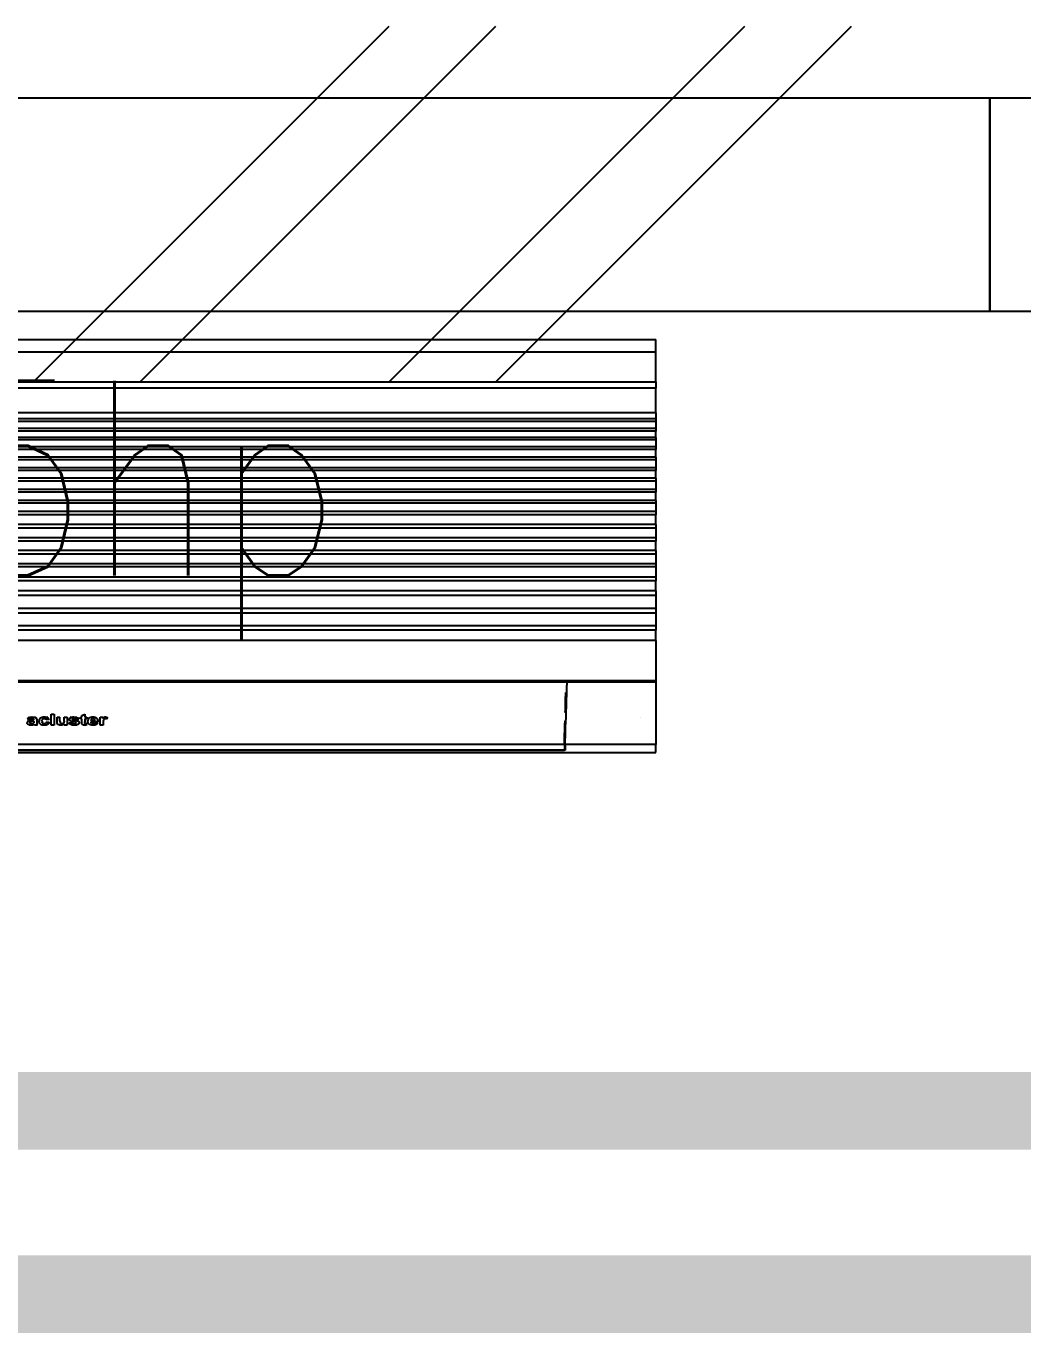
# Model space of a CAD drawing. Header units: inches. Extents: x -106706990 to 300603, y -86718466 to 1728185.
# Drawn here: x 44187 to 44887, y 39136 to 40055 of the extents above; entities that cross this region are included whole.
import ezdxf
from ezdxf.enums import TextEntityAlignment as Align

# ---------------------------------------------------------------- set-up
doc = ezdxf.new("R2010")
doc.units = ezdxf.units.IN
doc.header["$MEASUREMENT"] = 0
for name, color, linetype in [('A-ROOMSYM', 3, 'Continuous'), ('A-WALL', 1, 'Continuous'), ('A-WIN', 9, 'Continuous'), ('A-WLH', 7, 'Continuous'), ('Edges', 7, 'Continuous'), ('LAMP', 5, 'Continuous')]:
    doc.layers.add(name, color=color, linetype=linetype)
doc.styles.add('style1', font='romans.shx', dxfattribs={"height": 750})

# ---------------------------------------------------------------- blocks, each defined once
blk = doc.blocks.new('YBC 236')
at = {"layer": 'LAMP', "const_width": 54.6}
for points in [[(-134681.75, 193670.67), (-133371.43, 193670.67)], [(-134681.75, 193541.82), (-133371.43, 193541.82)]]:
    blk.add_lwpolyline(points, dxfattribs=at)
blk = doc.blocks.new('*U229')
at = {"layer": 'LAMP'}
blk.add_blockref('YBC 236', (134026.59, -193606.25, -5.46), dxfattribs=at)
blk = doc.blocks.new('*U230')
at = {"layer": 'LAMP', "color": 0, "linetype": 'ByBlock', "lineweight": -2, "transparency": 16777216}
blk.add_blockref('*U229', (0, 2000), dxfattribs=at)
blk = doc.blocks.new('air con')
at = {"layer": 'Edges'}
for p, q in [((71.402, 41.898), (152.402, 41.898)), ((152.402, 41.095), (152.402, 41.898)), ((71.402, 41.095), (152.402, 41.095)), ((152.402, 39.122), (152.402, 41.095)), ((71.402, 39.122), (152.402, 39.122)), ((152.402, 38.724), (71.402, 38.724)), ((152.402, 39.122), (152.402, 38.724)), ((152.402, 37.092), (152.402, 38.724)), ((152.402, 37.092), (71.402, 37.092)), ((152.402, 37.092), (152.402, 36.701)), ((152.402, 36.701), (71.402, 36.701)), ((152.402, 36.542), (71.402, 36.542)), ((152.402, 36.078), (71.402, 36.078)), ((152.402, 35.914), (71.402, 35.914)), ((152.402, 36.701), (152.402, 36.542)), ((152.402, 36.542), (152.402, 36.078)), ((152.402, 36.078), (152.402, 35.914)), ((152.402, 35.493), (152.402, 35.914)), ((152.402, 35.493), (71.402, 35.493)), ((152.402, 35.34), (71.402, 35.34)), ((152.402, 35.493), (152.402, 35.34)), ((152.402, 35.34), (152.402, 34.877)), ((152.402, 34.877), (71.402, 34.877)), ((152.402, 34.709), (71.402, 34.709)), ((152.402, 34.207), (71.402, 34.207)), ((152.402, 34.877), (152.402, 34.709)), ((152.402, 34.207), (152.402, 34.709)), ((152.402, 34.207), (152.402, 34.022)), ((152.402, 34.022), (71.402, 34.022)), ((152.402, 33.51), (71.402, 33.51)), ((152.402, 33.335), (71.402, 33.335)), ((152.402, 34.022), (152.402, 33.51)), ((152.402, 33.51), (152.402, 33.335)), ((152.402, 32.826), (152.402, 33.335)), ((152.402, 32.826), (71.402, 32.826)), ((152.402, 32.625), (71.402, 32.625)), ((152.402, 32.826), (152.402, 32.625)), ((152.402, 32.625), (152.402, 32.098)), ((152.402, 32.098), (71.402, 32.098)), ((152.402, 31.911), (71.402, 31.911)), ((152.402, 32.098), (152.402, 31.911)), ((152.402, 31.378), (152.402, 31.911)), ((152.402, 31.378), (71.402, 31.378)), ((152.402, 31.189), (71.402, 31.189)), ((152.402, 31.378), (152.402, 31.189)), ((152.402, 31.189), (152.402, 30.654)), ((152.402, 30.654), (71.402, 30.654)), ((152.402, 30.439), (71.402, 30.439)), ((152.402, 30.654), (152.402, 30.439)), ((152.402, 29.791), (152.402, 30.439)), ((152.402, 29.791), (71.402, 29.791)), ((152.402, 29.562), (71.402, 29.562)), ((152.402, 29.791), (152.402, 29.562)), ((152.402, 29.562), (152.402, 28.935)), ((152.402, 28.935), (71.402, 28.935)), ((152.402, 28.714), (71.402, 28.714)), ((152.402, 28.935), (152.402, 28.714)), ((152.402, 28.092), (152.402, 28.714)), ((152.402, 28.092), (71.402, 28.092)), ((152.402, 27.871), (71.402, 27.871)), ((152.402, 28.092), (152.402, 27.871)), ((152.402, 27.871), (152.402, 27.226)), ((152.402, 27.226), (71.402, 27.226)), ((152.402, 27.024), (71.402, 27.024)), ((152.402, 27.226), (152.402, 27.024)), ((152.402, 27.024), (152.402, 26.349)), ((152.402, 26.349), (71.402, 26.349)), ((152.402, 26.117), (71.402, 26.117)), ((152.402, 26.349), (152.402, 26.117)), ((152.402, 25.469), (152.402, 26.117)), ((152.402, 25.469), (71.402, 25.469)), ((152.402, 25.162), (71.402, 25.162)), ((152.402, 25.469), (152.402, 25.162)), ((152.402, 25.162), (152.402, 24.304)), ((152.402, 24.304), (71.402, 24.304)), ((152.402, 24.002), (71.402, 24.002)), ((152.402, 24.304), (152.402, 24.002)), ((152.402, 24.002), (152.402, 23.184)), ((152.402, 23.184), (71.402, 23.184)), ((152.402, 23.184), (152.402, 22.883)), ((152.402, 22.883), (71.402, 22.883)), ((152.402, 22.213), (152.402, 22.883)), ((152.402, 22.213), (71.402, 22.213)), ((152.402, 22.213), (152.402, 19.568)), ((152.402, 19.568), (71.402, 19.568)), ((152.402, 19.493), (71.402, 19.493)), ((146.514, 18.752), (146.516, 18.813)), ((146.575, 18.687), (146.588, 19.085)), ((146.588, 19.085), (146.601, 19.493)), ((152.402, 19.568), (152.402, 19.493)), ((152.402, 19.493), (152.402, 15.42)), ((146.484, 17.685), (146.494, 18.035)), ((146.494, 18.035), (146.504, 18.391)), ((146.504, 18.391), (146.514, 18.752)), ((146.55, 17.923), (146.562, 18.299)), ((146.562, 18.299), (146.575, 18.687)), ((111.357, 17.136), (111.318, 17.07)), ((111.318, 17.07), (111.357, 17.129)), ((111.384, 17.161), (111.357, 17.136)), ((111.357, 17.129), (111.384, 17.154)), ((111.357, 17.136), (111.357, 17.129)), ((111.417, 17.181), (111.384, 17.161)), ((111.384, 17.154), (111.417, 17.175)), ((111.384, 17.161), (111.384, 17.154)), ((111.417, 17.181), (111.456, 17.197)), ((111.417, 17.175), (111.456, 17.19)), ((111.417, 17.181), (111.417, 17.175)), ((111.456, 17.197), (111.504, 17.208)), ((111.456, 17.19), (111.504, 17.202)), ((111.456, 17.197), (111.456, 17.19)), ((111.504, 17.208), (111.626, 17.217)), ((111.504, 17.202), (111.626, 17.211)), ((111.504, 17.208), (111.504, 17.202)), ((111.534, 17.091), (111.509, 17.072)), ((111.568, 17.102), (111.534, 17.091)), ((111.613, 17.106), (111.568, 17.102)), ((111.675, 17.102), (111.613, 17.106)), ((111.626, 17.217), (111.736, 17.212)), ((111.626, 17.211), (111.736, 17.205)), ((111.714, 17.089), (111.675, 17.102)), ((111.736, 17.212), (111.814, 17.196)), ((111.736, 17.205), (111.814, 17.189)), ((111.814, 17.196), (111.814, 17.189)), ((111.814, 17.196), (111.866, 17.171)), ((111.814, 17.189), (111.866, 17.164)), ((111.866, 17.171), (111.866, 17.164)), ((111.866, 17.171), (111.901, 17.141)), ((111.866, 17.164), (111.901, 17.134)), ((111.901, 17.141), (111.901, 17.134)), ((111.905, 17.131), (111.901, 17.141)), ((111.901, 17.134), (111.905, 17.131)), ((111.92, 17.093), (111.905, 17.131)), ((111.92, 17.087), (111.92, 17.093)), ((112.102, 17.073), (112.123, 17.1)), ((112.163, 17.146), (112.123, 17.107)), ((112.123, 17.1), (112.163, 17.139)), ((112.123, 17.107), (112.123, 17.1)), ((112.214, 17.177), (112.163, 17.146)), ((112.163, 17.139), (112.214, 17.17)), ((112.163, 17.146), (112.163, 17.139)), ((112.214, 17.177), (112.273, 17.2)), ((112.214, 17.17), (112.273, 17.193)), ((112.214, 17.177), (112.214, 17.17)), ((112.273, 17.2), (112.34, 17.213)), ((112.273, 17.193), (112.34, 17.206)), ((112.273, 17.2), (112.273, 17.193)), ((112.355, 17.094), (112.306, 17.068)), ((112.34, 17.213), (112.415, 17.217)), ((112.34, 17.213), (112.34, 17.206)), ((112.34, 17.206), (112.415, 17.211)), ((112.418, 17.103), (112.355, 17.094)), ((112.415, 17.217), (112.477, 17.215)), ((112.415, 17.217), (112.415, 17.211)), ((112.415, 17.211), (112.477, 17.208)), ((112.466, 17.098), (112.418, 17.103)), ((112.504, 17.082), (112.466, 17.098)), ((112.477, 17.215), (112.532, 17.207)), ((112.477, 17.215), (112.477, 17.208)), ((112.477, 17.208), (112.532, 17.2)), ((112.532, 17.207), (112.581, 17.195)), ((112.532, 17.207), (112.532, 17.2)), ((112.532, 17.2), (112.581, 17.188)), ((112.581, 17.195), (112.581, 17.188)), ((112.622, 17.177), (112.581, 17.195)), ((112.581, 17.188), (112.622, 17.17)), ((112.622, 17.177), (112.622, 17.17)), ((112.622, 17.177), (112.658, 17.154)), ((112.622, 17.17), (112.658, 17.147)), ((112.658, 17.154), (112.658, 17.147)), ((112.658, 17.154), (112.688, 17.125)), ((112.658, 17.147), (112.688, 17.119)), ((112.688, 17.125), (112.688, 17.119)), ((112.713, 17.092), (112.688, 17.119)), ((112.713, 17.092), (112.713, 17.085)), ((112.876, 17.402), (113.064, 17.402)), ((112.876, 17.402), (112.876, 17.396)), ((112.876, 17.396), (113.064, 17.396)), ((112.876, 16.682), (112.876, 17.396)), ((113.064, 17.402), (113.064, 17.396)), ((113.064, 17.396), (113.064, 16.682)), ((113.253, 17.206), (113.442, 17.206)), ((113.253, 17.206), (113.253, 17.199)), ((113.253, 17.199), (113.442, 17.199)), ((113.253, 16.872), (113.253, 17.199)), ((113.442, 17.206), (113.442, 17.199)), ((113.442, 16.961), (113.442, 17.199)), ((113.713, 17.206), (113.901, 17.206)), ((113.713, 17.206), (113.713, 17.199)), ((113.713, 17.199), (113.901, 17.199)), ((113.713, 16.981), (113.713, 17.199)), ((113.901, 17.206), (113.901, 17.199)), ((113.901, 17.199), (113.901, 16.682)), ((114.061, 17.091), (114.074, 17.114)), ((114.061, 17.091), (114.061, 17.084)), ((114.096, 17.146), (114.074, 17.121)), ((114.074, 17.114), (114.097, 17.141)), ((114.074, 17.121), (114.074, 17.114)), ((114.096, 17.146), (114.107, 17.155)), ((114.096, 17.146), (114.097, 17.141)), ((114.097, 17.141), (114.129, 17.165)), ((114.107, 17.155), (114.129, 17.172)), ((114.171, 17.192), (114.129, 17.172)), ((114.129, 17.165), (114.171, 17.185)), ((114.129, 17.172), (114.129, 17.165)), ((114.171, 17.192), (114.222, 17.206)), ((114.171, 17.185), (114.222, 17.199)), ((114.171, 17.192), (114.171, 17.185)), ((114.222, 17.206), (114.284, 17.215)), ((114.222, 17.199), (114.284, 17.208)), ((114.222, 17.206), (114.222, 17.199)), ((114.253, 17.097), (114.236, 17.085)), ((114.295, 17.108), (114.253, 17.097)), ((114.284, 17.215), (114.356, 17.217)), ((114.284, 17.215), (114.284, 17.208)), ((114.284, 17.208), (114.356, 17.211)), ((114.359, 17.112), (114.295, 17.108)), ((114.356, 17.217), (114.483, 17.209)), ((114.356, 17.211), (114.483, 17.202)), ((114.411, 17.108), (114.359, 17.112)), ((114.45, 17.096), (114.411, 17.108)), ((114.477, 17.077), (114.45, 17.096)), ((114.483, 17.209), (114.533, 17.198)), ((114.483, 17.202), (114.533, 17.191)), ((114.533, 17.198), (114.573, 17.183)), ((114.533, 17.198), (114.533, 17.191)), ((114.533, 17.191), (114.573, 17.176)), ((114.573, 17.183), (114.573, 17.176)), ((114.573, 17.183), (114.606, 17.163)), ((114.573, 17.176), (114.606, 17.157)), ((114.606, 17.163), (114.606, 17.157)), ((114.626, 17.146), (114.606, 17.163)), ((114.606, 17.157), (114.633, 17.133)), ((114.626, 17.146), (114.633, 17.14)), ((114.633, 17.14), (114.633, 17.133)), ((114.671, 17.08), (114.633, 17.14)), ((114.633, 17.133), (114.671, 17.08)), ((114.782, 17.206), (114.869, 17.206)), ((114.782, 17.206), (114.782, 17.199)), ((114.782, 17.199), (114.869, 17.199)), ((114.782, 17.09), (114.782, 17.199)), ((114.869, 17.308), (115.058, 17.388)), ((114.869, 17.302), (115.058, 17.381)), ((114.869, 17.308), (114.869, 17.302)), ((114.869, 17.206), (114.869, 17.302)), ((114.869, 17.206), (114.869, 17.199)), ((115.058, 17.388), (115.058, 17.381)), ((115.058, 17.381), (115.058, 17.206)), ((115.058, 17.206), (115.187, 17.206)), ((115.058, 17.206), (115.058, 17.199)), ((115.058, 17.199), (115.187, 17.199)), ((115.187, 17.206), (115.187, 17.199)), ((115.187, 17.199), (115.187, 17.09)), ((115.299, 17.08), (115.315, 17.098)), ((115.355, 17.145), (115.315, 17.105)), ((115.315, 17.098), (115.355, 17.138)), ((115.315, 17.105), (115.315, 17.098)), ((115.404, 17.176), (115.355, 17.145)), ((115.355, 17.138), (115.404, 17.17)), ((115.355, 17.145), (115.355, 17.138)), ((115.404, 17.176), (115.46, 17.199)), ((115.404, 17.17), (115.46, 17.192)), ((115.404, 17.176), (115.404, 17.17)), ((115.46, 17.199), (115.522, 17.213)), ((115.46, 17.192), (115.522, 17.206)), ((115.46, 17.199), (115.46, 17.192)), ((115.544, 17.098), (115.499, 17.073)), ((115.522, 17.213), (115.589, 17.217)), ((115.522, 17.213), (115.522, 17.206)), ((115.522, 17.206), (115.589, 17.211)), ((115.601, 17.106), (115.544, 17.098)), ((115.589, 17.217), (115.664, 17.213)), ((115.589, 17.217), (115.589, 17.211)), ((115.589, 17.211), (115.664, 17.206)), ((115.654, 17.098), (115.601, 17.106)), ((115.699, 17.075), (115.654, 17.098)), ((115.664, 17.213), (115.731, 17.198)), ((115.664, 17.213), (115.664, 17.206)), ((115.664, 17.206), (115.731, 17.191)), ((115.731, 17.198), (115.731, 17.191)), ((115.731, 17.198), (115.79, 17.175)), ((115.731, 17.191), (115.79, 17.168)), ((115.79, 17.175), (115.79, 17.168)), ((115.79, 17.175), (115.84, 17.141)), ((115.79, 17.168), (115.84, 17.134)), ((115.84, 17.141), (115.84, 17.134)), ((115.88, 17.098), (115.84, 17.141)), ((115.84, 17.134), (115.88, 17.091)), ((115.88, 17.098), (115.88, 17.091)), ((115.888, 17.082), (115.88, 17.091)), ((116.073, 17.206), (116.248, 17.206)), ((116.073, 17.206), (116.073, 17.199)), ((116.073, 17.199), (116.248, 17.199)), ((116.073, 16.682), (116.073, 17.199)), ((116.248, 17.206), (116.248, 17.199)), ((116.248, 17.199), (116.253, 17.137)), ((116.248, 17.125), (116.291, 17.169)), ((116.248, 17.132), (116.253, 17.137)), ((116.248, 17.132), (116.248, 17.125)), ((116.291, 17.175), (116.253, 17.137)), ((116.291, 17.175), (116.329, 17.201)), ((116.291, 17.169), (116.329, 17.194)), ((116.291, 17.175), (116.291, 17.169)), ((116.329, 17.201), (116.368, 17.213)), ((116.329, 17.194), (116.368, 17.206)), ((116.329, 17.201), (116.329, 17.194)), ((116.368, 17.213), (116.411, 17.217)), ((116.368, 17.213), (116.368, 17.206)), ((116.368, 17.206), (116.411, 17.211)), ((116.411, 17.217), (116.474, 17.211)), ((116.411, 17.217), (116.411, 17.211)), ((116.411, 17.211), (116.474, 17.204)), ((116.474, 17.211), (116.535, 17.192)), ((116.474, 17.211), (116.474, 17.204)), ((116.474, 17.204), (116.535, 17.185)), ((116.535, 17.185), (116.477, 17.065)), ((116.535, 17.192), (116.535, 17.185)), ((146.479, 17.503), (146.484, 17.685)), ((146.516, 16.869), (146.527, 17.206)), ((146.527, 17.206), (146.538, 17.558)), ((146.538, 17.558), (146.55, 17.923)), ((151.402, 17.184), (151.402, 17.175)), ((111.305, 16.871), (111.298, 16.83)), ((111.298, 16.83), (111.298, 16.823)), ((111.302, 16.791), (111.298, 16.823)), ((111.314, 16.762), (111.302, 16.791)), ((111.321, 16.898), (111.305, 16.871)), ((111.334, 16.737), (111.314, 16.762)), ((111.318, 17.07), (111.318, 17.063)), ((111.489, 17.041), (111.318, 17.063)), ((111.321, 16.898), (111.327, 16.901)), ((111.362, 16.938), (111.327, 16.908)), ((111.327, 16.901), (111.362, 16.931)), ((111.327, 16.908), (111.327, 16.901)), ((111.362, 16.713), (111.334, 16.737)), ((111.362, 16.938), (111.408, 16.961)), ((111.362, 16.931), (111.408, 16.954)), ((111.362, 16.938), (111.362, 16.931)), ((111.396, 16.694), (111.362, 16.713)), ((111.437, 16.681), (111.396, 16.694)), ((111.408, 16.961), (111.471, 16.978)), ((111.408, 16.954), (111.471, 16.971)), ((111.408, 16.961), (111.408, 16.954)), ((111.483, 16.673), (111.437, 16.681)), ((111.558, 16.992), (111.471, 16.978)), ((111.471, 16.971), (111.558, 16.986)), ((111.471, 16.978), (111.471, 16.971)), ((111.535, 16.67), (111.483, 16.673)), ((111.487, 16.837), (111.496, 16.864)), ((111.494, 16.817), (111.487, 16.837)), ((111.509, 17.072), (111.489, 17.041)), ((111.516, 16.794), (111.494, 16.817)), ((111.494, 16.817), (111.494, 16.81)), ((111.494, 16.81), (111.516, 16.787)), ((111.523, 16.885), (111.496, 16.864)), ((111.516, 16.794), (111.55, 16.779)), ((111.516, 16.794), (111.516, 16.787)), ((111.516, 16.787), (111.55, 16.772)), ((111.561, 16.897), (111.523, 16.885)), ((111.595, 16.674), (111.535, 16.67)), ((111.55, 16.779), (111.591, 16.773)), ((111.55, 16.779), (111.55, 16.772)), ((111.55, 16.772), (111.591, 16.767)), ((111.67, 17.01), (111.558, 16.992)), ((111.558, 16.986), (111.67, 17.003)), ((111.626, 16.909), (111.561, 16.897)), ((111.591, 16.773), (111.641, 16.779)), ((111.591, 16.767), (111.641, 16.773)), ((111.591, 16.773), (111.591, 16.767)), ((111.652, 16.687), (111.595, 16.674)), ((111.741, 16.93), (111.626, 16.909)), ((111.641, 16.779), (111.688, 16.798)), ((111.641, 16.773), (111.688, 16.791)), ((111.641, 16.779), (111.641, 16.773)), ((111.706, 16.708), (111.652, 16.687)), ((111.67, 17.01), (111.741, 17.026)), ((111.67, 17.003), (111.741, 17.019)), ((111.688, 16.798), (111.717, 16.818)), ((111.688, 16.791), (111.717, 16.811)), ((111.688, 16.798), (111.688, 16.791)), ((111.756, 16.738), (111.706, 16.708)), ((111.734, 17.067), (111.714, 17.089)), ((111.717, 16.818), (111.733, 16.836)), ((111.717, 16.818), (111.717, 16.811)), ((111.741, 16.91), (111.733, 16.843)), ((111.733, 16.843), (111.733, 16.836)), ((111.741, 17.033), (111.734, 17.067)), ((111.741, 17.026), (111.741, 17.033)), ((111.741, 17.026), (111.741, 17.019)), ((111.741, 16.91), (111.741, 16.93)), ((111.762, 16.722), (111.756, 16.738)), ((111.78, 16.682), (111.762, 16.722)), ((111.967, 16.682), (111.78, 16.682)), ((111.921, 17.071), (111.92, 17.087)), ((111.921, 17.071), (111.925, 17.028)), ((111.926, 17.016), (111.924, 16.858)), ((111.924, 16.858), (111.933, 16.758)), ((111.926, 17.016), (111.925, 17.028)), ((111.933, 16.751), (111.933, 16.758)), ((111.967, 16.689), (111.933, 16.751)), ((111.967, 16.689), (111.967, 16.682)), ((112.075, 16.997), (112.07, 16.947)), ((112.07, 16.947), (112.07, 16.94)), ((112.076, 16.88), (112.07, 16.94)), ((112.075, 16.997), (112.076, 17)), ((112.076, 17.006), (112.079, 17.017)), ((112.076, 17.006), (112.076, 17)), ((112.093, 16.827), (112.076, 16.88)), ((112.09, 17.051), (112.079, 17.017)), ((112.09, 17.051), (112.093, 17.054)), ((112.093, 17.06), (112.097, 17.067)), ((112.093, 17.06), (112.093, 17.054)), ((112.122, 16.781), (112.093, 16.827)), ((112.097, 17.067), (112.102, 17.073)), ((112.163, 16.742), (112.122, 16.781)), ((112.213, 16.71), (112.163, 16.742)), ((112.272, 16.688), (112.213, 16.71)), ((112.264, 16.95), (112.274, 17.02)), ((112.267, 16.936), (112.264, 16.95)), ((112.267, 16.936), (112.275, 16.878)), ((112.338, 16.675), (112.272, 16.688)), ((112.287, 17.047), (112.274, 17.02)), ((112.275, 16.872), (112.275, 16.878)), ((112.281, 16.863), (112.275, 16.878)), ((112.275, 16.872), (112.281, 16.863)), ((112.281, 16.863), (112.288, 16.849)), ((112.306, 17.068), (112.287, 17.047)), ((112.307, 16.826), (112.288, 16.849)), ((112.288, 16.849), (112.288, 16.842)), ((112.288, 16.842), (112.307, 16.82)), ((112.307, 16.826), (112.356, 16.798)), ((112.307, 16.826), (112.307, 16.82)), ((112.307, 16.82), (112.356, 16.791)), ((112.412, 16.67), (112.338, 16.675)), ((112.356, 16.798), (112.421, 16.788)), ((112.356, 16.798), (112.356, 16.791)), ((112.356, 16.791), (112.421, 16.782)), ((112.477, 16.673), (112.412, 16.67)), ((112.421, 16.788), (112.47, 16.794)), ((112.421, 16.788), (112.421, 16.782)), ((112.421, 16.782), (112.47, 16.787)), ((112.47, 16.794), (112.509, 16.811)), ((112.47, 16.787), (112.509, 16.804)), ((112.47, 16.794), (112.47, 16.787)), ((112.536, 16.682), (112.477, 16.673)), ((112.532, 17.057), (112.504, 17.082)), ((112.509, 16.811), (112.538, 16.841)), ((112.509, 16.804), (112.538, 16.834)), ((112.509, 16.811), (112.509, 16.804)), ((112.547, 17.022), (112.532, 17.057)), ((112.587, 16.697), (112.536, 16.682)), ((112.552, 16.874), (112.538, 16.841)), ((112.538, 16.841), (112.538, 16.834)), ((112.733, 17.046), (112.547, 17.022)), ((112.552, 16.874), (112.557, 16.88)), ((112.556, 16.884), (112.557, 16.887)), ((112.557, 16.88), (112.556, 16.884)), ((112.557, 16.887), (112.557, 16.88)), ((112.557, 16.887), (112.742, 16.864)), ((112.557, 16.88), (112.742, 16.857)), ((112.631, 16.717), (112.587, 16.697)), ((112.669, 16.744), (112.631, 16.717)), ((112.7, 16.776), (112.669, 16.744)), ((112.724, 16.814), (112.7, 16.776)), ((112.723, 17.073), (112.713, 17.085)), ((112.728, 17.062), (112.723, 17.073)), ((112.742, 16.857), (112.724, 16.814)), ((112.733, 17.053), (112.728, 17.062)), ((112.733, 17.053), (112.733, 17.046)), ((112.742, 16.864), (112.742, 16.857)), ((113.064, 16.682), (112.876, 16.682)), ((113.26, 16.807), (113.253, 16.872)), ((113.279, 16.757), (113.26, 16.807)), ((113.312, 16.72), (113.279, 16.757)), ((113.361, 16.693), (113.312, 16.72)), ((113.422, 16.676), (113.361, 16.693)), ((113.49, 16.67), (113.422, 16.676)), ((113.442, 16.948), (113.442, 16.961)), ((113.442, 16.948), (113.444, 16.88)), ((113.444, 16.88), (113.452, 16.834)), ((113.452, 16.834), (113.452, 16.828)), ((113.467, 16.812), (113.452, 16.828)), ((113.467, 16.812), (113.49, 16.796)), ((113.467, 16.812), (113.467, 16.806)), ((113.467, 16.806), (113.49, 16.789)), ((113.49, 16.796), (113.521, 16.785)), ((113.49, 16.796), (113.49, 16.789)), ((113.49, 16.789), (113.521, 16.778)), ((113.559, 16.676), (113.49, 16.67)), ((113.521, 16.785), (113.56, 16.781)), ((113.521, 16.785), (113.521, 16.778)), ((113.521, 16.778), (113.56, 16.774)), ((113.624, 16.694), (113.559, 16.676)), ((113.56, 16.781), (113.605, 16.786)), ((113.56, 16.781), (113.56, 16.774)), ((113.56, 16.774), (113.605, 16.779)), ((113.605, 16.786), (113.646, 16.8)), ((113.605, 16.779), (113.646, 16.794)), ((113.605, 16.786), (113.605, 16.779)), ((113.681, 16.722), (113.624, 16.694)), ((113.646, 16.8), (113.678, 16.822)), ((113.646, 16.794), (113.678, 16.815)), ((113.646, 16.8), (113.646, 16.794)), ((113.678, 16.822), (113.699, 16.841)), ((113.678, 16.822), (113.678, 16.815)), ((113.726, 16.759), (113.681, 16.722)), ((113.706, 16.883), (113.699, 16.848)), ((113.699, 16.848), (113.699, 16.841)), ((113.706, 16.883), (113.708, 16.893)), ((113.706, 16.883), (113.709, 16.89)), ((113.708, 16.893), (113.709, 16.897)), ((113.709, 16.89), (113.708, 16.893)), ((113.711, 16.945), (113.709, 16.897)), ((113.711, 16.945), (113.713, 16.981)), ((113.726, 16.682), (113.726, 16.759)), ((113.901, 16.682), (113.726, 16.682)), ((114.03, 16.836), (114.219, 16.857)), ((114.03, 16.829), (114.219, 16.85)), ((114.03, 16.836), (114.03, 16.829)), ((114.047, 16.794), (114.03, 16.829)), ((114.071, 16.763), (114.047, 16.794)), ((114.056, 17.057), (114.057, 17.066)), ((114.056, 17.057), (114.056, 17.052)), ((114.061, 17.017), (114.056, 17.052)), ((114.057, 17.066), (114.059, 17.077)), ((114.059, 17.077), (114.061, 17.084)), ((114.077, 16.985), (114.061, 17.017)), ((114.102, 16.736), (114.071, 16.763)), ((114.104, 16.958), (114.077, 16.985)), ((114.141, 16.713), (114.102, 16.736)), ((114.141, 16.935), (114.104, 16.958)), ((114.243, 16.904), (114.141, 16.935)), ((114.187, 16.694), (114.141, 16.713)), ((114.241, 16.681), (114.187, 16.694)), ((114.219, 16.857), (114.219, 16.85)), ((114.237, 16.822), (114.219, 16.85)), ((114.232, 17.073), (114.231, 17.069)), ((114.231, 17.069), (114.234, 17.066)), ((114.236, 17.085), (114.232, 17.073)), ((114.234, 17.066), (114.232, 17.073)), ((114.236, 17.063), (114.234, 17.066)), ((114.236, 17.063), (114.236, 17.056)), ((114.25, 17.051), (114.236, 17.063)), ((114.236, 17.056), (114.25, 17.045)), ((114.237, 16.822), (114.268, 16.797)), ((114.237, 16.822), (114.237, 16.815)), ((114.237, 16.815), (114.268, 16.79)), ((114.302, 16.673), (114.241, 16.681)), ((114.43, 16.869), (114.243, 16.904)), ((114.25, 17.051), (114.25, 17.045)), ((114.25, 17.051), (114.307, 17.035)), ((114.25, 17.045), (114.307, 17.028)), ((114.268, 16.797), (114.312, 16.781)), ((114.268, 16.797), (114.268, 16.79)), ((114.268, 16.79), (114.312, 16.774)), ((114.371, 16.67), (114.302, 16.673)), ((114.307, 17.035), (114.426, 17.013)), ((114.307, 17.028), (114.426, 17.006)), ((114.312, 16.781), (114.371, 16.776)), ((114.312, 16.781), (114.312, 16.774)), ((114.312, 16.774), (114.371, 16.769)), ((114.371, 16.776), (114.435, 16.781)), ((114.371, 16.776), (114.371, 16.769)), ((114.371, 16.769), (114.435, 16.774)), ((114.446, 16.673), (114.371, 16.67)), ((114.426, 17.013), (114.554, 16.985)), ((114.426, 17.006), (114.554, 16.978)), ((114.493, 16.851), (114.43, 16.869)), ((114.435, 16.781), (114.481, 16.795)), ((114.435, 16.774), (114.481, 16.788)), ((114.435, 16.781), (114.435, 16.774)), ((114.512, 16.683), (114.446, 16.673)), ((114.493, 17.05), (114.477, 17.077)), ((114.481, 16.795), (114.5, 16.811)), ((114.481, 16.788), (114.5, 16.804)), ((114.481, 16.795), (114.481, 16.788)), ((114.671, 17.074), (114.493, 17.05)), ((114.503, 16.839), (114.493, 16.851)), ((114.5, 16.811), (114.506, 16.825)), ((114.5, 16.811), (114.5, 16.804)), ((114.506, 16.825), (114.503, 16.839)), ((114.568, 16.699), (114.512, 16.683)), ((114.554, 16.985), (114.636, 16.952)), ((114.554, 16.978), (114.636, 16.945)), ((114.613, 16.721), (114.568, 16.699)), ((114.649, 16.748), (114.613, 16.721)), ((114.636, 16.952), (114.636, 16.945)), ((114.636, 16.952), (114.643, 16.947)), ((114.636, 16.945), (114.662, 16.925)), ((114.643, 16.947), (114.652, 16.94)), ((114.675, 16.777), (114.649, 16.748)), ((114.652, 16.94), (114.662, 16.932)), ((114.662, 16.932), (114.662, 16.925)), ((114.67, 16.922), (114.662, 16.925)), ((114.68, 16.908), (114.67, 16.922)), ((114.671, 17.08), (114.671, 17.074)), ((114.69, 16.809), (114.675, 16.777)), ((114.684, 16.9), (114.68, 16.908)), ((114.68, 16.908), (114.68, 16.901)), ((114.68, 16.901), (114.684, 16.9)), ((114.684, 16.9), (114.691, 16.881)), ((114.695, 16.843), (114.69, 16.809)), ((114.691, 16.881), (114.695, 16.85)), ((114.695, 16.85), (114.695, 16.843)), ((114.869, 17.09), (114.782, 17.09)), ((114.869, 16.864), (114.869, 17.09)), ((114.875, 16.768), (114.869, 16.864)), ((114.885, 16.738), (114.875, 16.768)), ((114.901, 16.715), (114.885, 16.738)), ((114.926, 16.697), (114.901, 16.715)), ((114.961, 16.683), (114.926, 16.697)), ((115.005, 16.673), (114.961, 16.683)), ((115.053, 16.67), (115.005, 16.673)), ((115.132, 16.675), (115.053, 16.67)), ((115.187, 17.09), (115.058, 17.09)), ((115.058, 17.09), (115.058, 16.888)), ((115.058, 16.885), (115.058, 16.888)), ((115.058, 16.888), (115.058, 16.881)), ((115.058, 16.885), (115.058, 16.881)), ((115.058, 16.881), (115.058, 16.879)), ((115.062, 16.815), (115.058, 16.879)), ((115.078, 16.797), (115.062, 16.815)), ((115.062, 16.815), (115.062, 16.808)), ((115.062, 16.808), (115.078, 16.79)), ((115.078, 16.797), (115.11, 16.79)), ((115.078, 16.797), (115.078, 16.79)), ((115.078, 16.79), (115.11, 16.784)), ((115.11, 16.79), (115.186, 16.804)), ((115.11, 16.784), (115.186, 16.797)), ((115.11, 16.79), (115.11, 16.784)), ((115.202, 16.691), (115.132, 16.675)), ((115.186, 16.804), (115.186, 16.797)), ((115.202, 16.697), (115.186, 16.797)), ((115.202, 16.697), (115.202, 16.691)), ((115.264, 16.955), (115.263, 16.943)), ((115.263, 16.936), (115.263, 16.943)), ((115.267, 16.885), (115.263, 16.936)), ((115.264, 16.955), (115.268, 16.997)), ((115.28, 16.838), (115.267, 16.885)), ((115.286, 17.058), (115.268, 17.004)), ((115.268, 17.004), (115.268, 16.997)), ((115.268, 17), (115.268, 17.004)), ((115.268, 16.997), (115.268, 17)), ((115.302, 16.796), (115.28, 16.838)), ((115.299, 17.08), (115.286, 17.058)), ((115.333, 16.758), (115.302, 16.796)), ((115.384, 16.72), (115.333, 16.758)), ((115.446, 16.692), (115.384, 16.72)), ((115.521, 16.676), (115.446, 16.692)), ((115.928, 16.901), (115.457, 16.901)), ((115.457, 16.901), (115.468, 16.854)), ((115.46, 16.992), (115.459, 16.985)), ((115.459, 16.985), (115.741, 16.985)), ((115.469, 17.035), (115.46, 16.992)), ((115.46, 16.992), (115.739, 16.992)), ((115.468, 16.854), (115.468, 16.847)), ((115.501, 16.813), (115.468, 16.847)), ((115.499, 17.073), (115.469, 17.035)), ((115.501, 16.813), (115.55, 16.788)), ((115.501, 16.813), (115.501, 16.806)), ((115.501, 16.806), (115.55, 16.781)), ((115.608, 16.67), (115.521, 16.676)), ((115.55, 16.788), (115.61, 16.779)), ((115.55, 16.788), (115.55, 16.781)), ((115.55, 16.781), (115.61, 16.772)), ((115.716, 16.68), (115.608, 16.67)), ((115.61, 16.779), (115.651, 16.784)), ((115.61, 16.779), (115.61, 16.772)), ((115.61, 16.772), (115.651, 16.777)), ((115.651, 16.784), (115.684, 16.797)), ((115.651, 16.777), (115.684, 16.79)), ((115.651, 16.784), (115.651, 16.777)), ((115.684, 16.797), (115.711, 16.82)), ((115.684, 16.79), (115.711, 16.813)), ((115.684, 16.797), (115.684, 16.79)), ((115.729, 17.037), (115.699, 17.075)), ((115.711, 16.82), (115.73, 16.846)), ((115.711, 16.82), (115.711, 16.813)), ((115.762, 16.692), (115.716, 16.68)), ((115.739, 16.992), (115.729, 17.037)), ((115.73, 16.853), (115.918, 16.83)), ((115.73, 16.853), (115.73, 16.846)), ((115.73, 16.846), (115.918, 16.823)), ((115.741, 16.985), (115.739, 16.992)), ((115.803, 16.709), (115.762, 16.692)), ((115.84, 16.731), (115.803, 16.709)), ((115.871, 16.757), (115.84, 16.731)), ((115.918, 16.823), (115.871, 16.757)), ((115.888, 17.082), (115.903, 17.053)), ((115.908, 17.043), (115.903, 17.053)), ((115.908, 17.038), (115.908, 17.043)), ((115.911, 17.033), (115.908, 17.038)), ((115.911, 17.033), (115.924, 16.981)), ((115.918, 16.83), (115.918, 16.823)), ((115.924, 16.974), (115.924, 16.981)), ((115.925, 16.959), (115.924, 16.974)), ((115.925, 16.959), (115.928, 16.908)), ((115.928, 16.901), (115.928, 16.908)), ((116.262, 16.682), (116.073, 16.682)), ((116.266, 16.951), (116.262, 16.841)), ((116.262, 16.841), (116.262, 16.682)), ((116.278, 17.015), (116.266, 16.951)), ((116.296, 17.05), (116.278, 17.015)), ((116.321, 17.072), (116.296, 17.05)), ((116.351, 17.084), (116.321, 17.072)), ((116.388, 17.088), (116.351, 17.084)), ((116.431, 17.082), (116.388, 17.088)), ((116.477, 17.065), (116.431, 17.082)), ((146.438, 16.032), (146.447, 16.349)), ((146.447, 16.349), (146.456, 16.673)), ((146.456, 16.673), (146.464, 16.956)), ((146.486, 15.948), (146.495, 16.239)), ((146.495, 16.239), (146.505, 16.546)), ((146.505, 16.546), (146.516, 16.869)), ((146.421, 15.42), (76.921, 15.42)), ((146.421, 15.42), (146.429, 15.722)), ((146.468, 15.42), (146.421, 15.42)), ((146.421, 15.42), (146.421, 15.051)), ((146.429, 15.722), (146.438, 16.032)), ((146.468, 15.42), (146.477, 15.675)), ((152.402, 15.42), (146.468, 15.42)), ((146.468, 15.42), (146.468, 15.051)), ((146.477, 15.675), (146.486, 15.948)), ((152.402, 14.898), (152.402, 15.42)), ((71.402, 14.898), (152.402, 14.898)), ((146.421, 15.051), (76.921, 15.051)), ((146.421, 15.012), (76.921, 15.012)), ((146.468, 15.051), (146.421, 15.051)), ((146.421, 15.051), (146.421, 15.012))]:
    blk.add_line(p, q, dxfattribs=at)

msp = doc.modelspace()

# ---------------------------------------------------------------- linework, layer by layer
at = {"layer": 'A-WALL', "color": 8}
for p, q in [((43963.78, 40004.43), (44863.78, 40004.43)), ((44863.78, 40004.43), (44863.78, 39854.43)), ((44863.78, 39854.43), (43963.78, 39854.43))]:
    msp.add_line(p, q, dxfattribs=at)
at = {"layer": 'A-WIN', "color": 8, "linetype": 'Continuous'}
msp.add_lwpolyline([(44913.78, 39854.43), (44863.78, 39854.43), (44863.78, 40004.43), (44913.78, 40004.43)], close=True, dxfattribs=at)
at = {"layer": 'A-WLH', "color": 8}
for p, q in [((44191.71, 39804.93), (44441.71, 40054.93)), ((44266.71, 39804.93), (44516.71, 40054.93)), ((44441.71, 39804.93), (44691.71, 40054.93)), ((44516.71, 39804.93), (44766.71, 40054.93))]:
    msp.add_line(p, q, dxfattribs=at)

# ---------------------------------------------------------------- block references
at = {"xscale": 10.74849191040555, "yscale": 10.74849191040555, "zscale": 10.74849191040555}
msp.add_blockref('air con', (42991.01, 39384.33), dxfattribs=at)
at = {"layer": 'LAMP', "color": 0}
msp.add_blockref('*U230', (44341.95, 37228.19, 5.46), dxfattribs=at)

# ---------------------------------------------------------------- texts
at = {"layer": 'A-ROOMSYM', "color": 8, "style": 'style1', "width": 0.8}
msp.add_text('1.5hp', height=136.879, dxfattribs=at).set_placement((44201.83, 39668.71), align=Align.CENTER)

doc.saveas('drawing.dxf')
